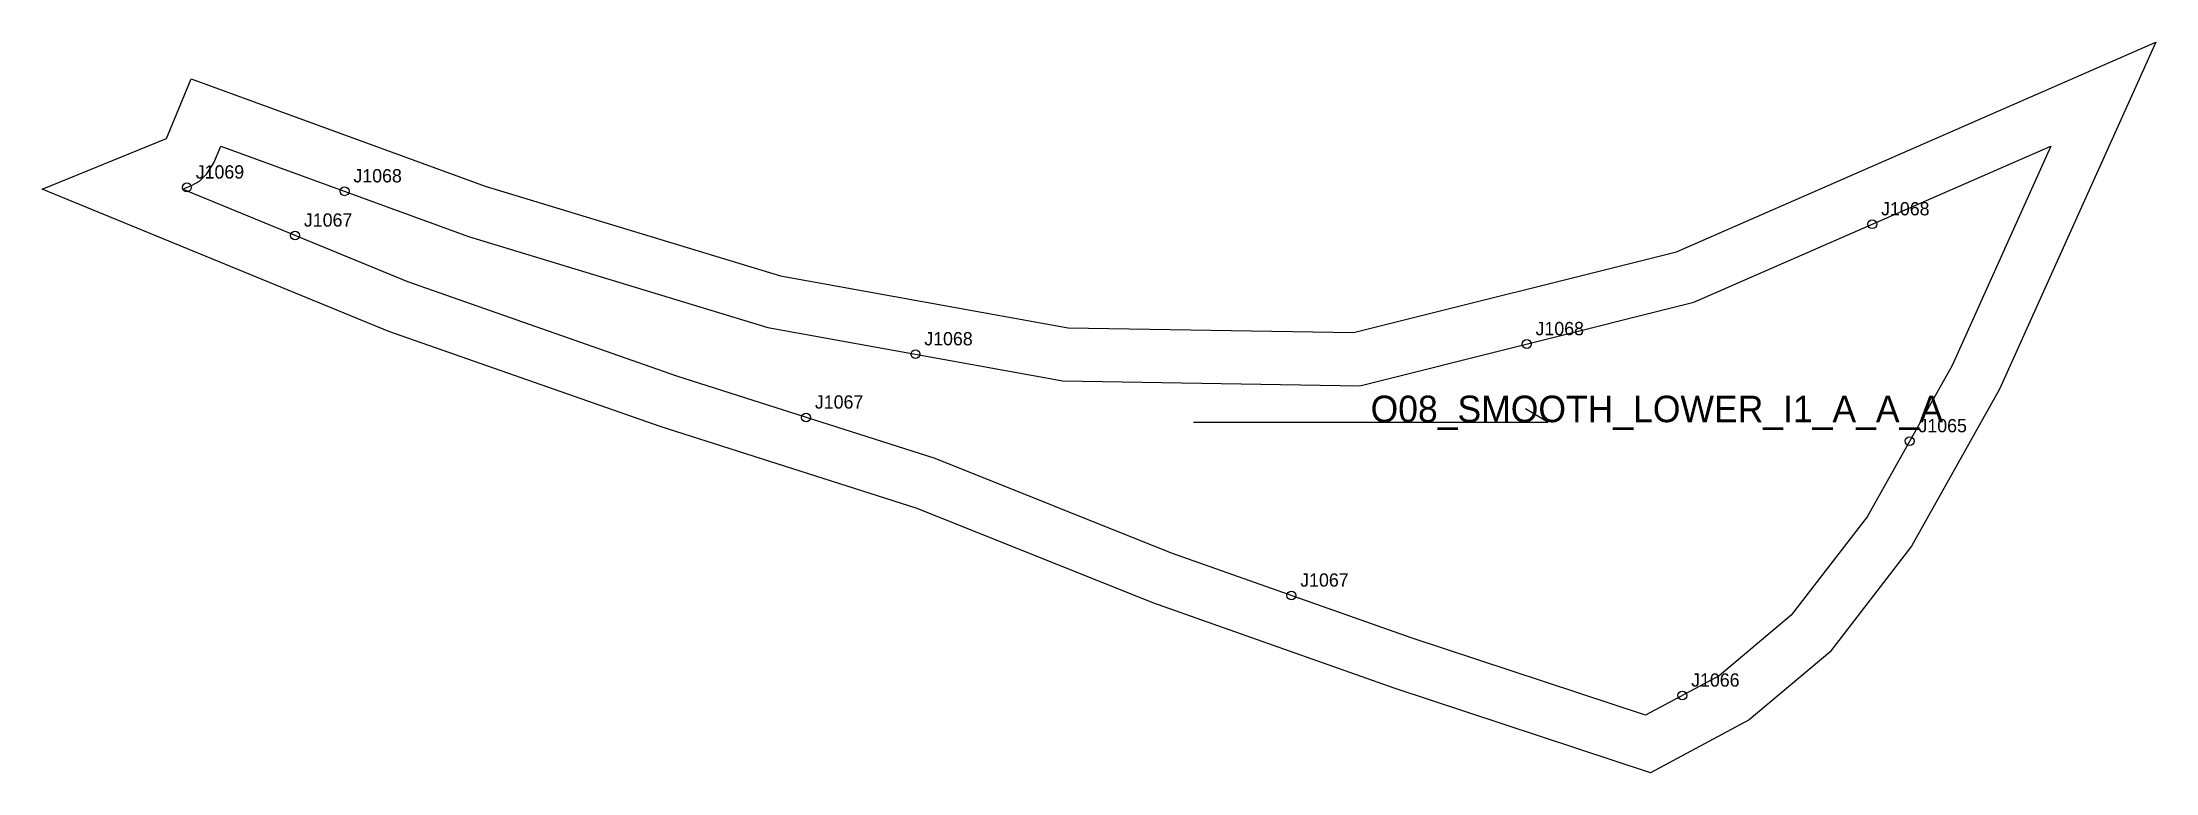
# Model space of a CAD drawing. Header units: millimetres. Extents: x -40 to 437, y -142 to 23.
import ezdxf

# ---------------------------------------------------------------- set-up
doc = ezdxf.new("R2010")
doc.units = ezdxf.units.MM
for name, color, linetype in [('CUT', 1, 'Continuous'), ('GRAIN', 3, 'Continuous'), ('LABEL', 7, 'Continuous'), ('NOTCH', 2, 'Continuous'), ('SEW', 5, 'Continuous')]:
    doc.layers.add(name, color=color, linetype=linetype)

msp = doc.modelspace()

# ---------------------------------------------------------------- linework, layer by layer
at = {"layer": 'CUT'}
msp.add_lwpolyline([(-12.27, 1.74), (-12.27, 1.75), (-6.67, 15.21), (59.78, -9.02), (126.45, -29.3), (191.47, -41.09), (255.95, -42.15), (328.92, -23.91), (437.18, 23.48), (401.91, -54.97), (382.01, -90.44), (363.53, -114.39), (345.3, -129.7), (323.04, -141.63), (265.09, -122.51), (210.59, -103.2), (157.34, -81.94), (99.28, -63.39), (37.98, -41.87), (-40.31, -9.72), (-12.27, 1.74)], close=True, dxfattribs=at)
at = {"layer": 'GRAIN'}
for p, q in [((299.8, -62.4), (294.8, -59.4)), ((219.8, -62.4), (299.8, -62.4))]:
    msp.add_line(p, q, dxfattribs=at)
at = {"layer": 'NOTCH'}
for centre in [(-7.64, -9.33), (27.99, -10.2), (373.14, -17.65), (16.8, -20.2), (156.96, -47.03), (295.07, -44.74), (132.25, -61.33), (381.58, -66.68), (241.9, -101.57), (330.22, -124.17)]:
    msp.add_circle(centre, 1, dxfattribs=at)
at = {"layer": 'SEW'}
msp.add_lwpolyline([(0, 0), (55.97, -20.41), (123.63, -40.98), (190.29, -53.08), (257.33, -54.17), (332.81, -35.3), (413.47, 0), (391.19, -49.56), (371.98, -83.8), (354.82, -106.03), (338.53, -119.71), (321.91, -128.62), (268.97, -111.16), (214.83, -91.97), (161.4, -70.64), (103.09, -52.02), (42.25, -30.65), (-8.66, -9.74), (-6.62, -8.91), (-4.81, -7.89), (-3.14, -6.29), (-1.56, -3.75)], close=True, dxfattribs=at)

# ---------------------------------------------------------------- texts
at = {"layer": 'LABEL'}
for s, height, p in [('J1069', 3, (-5.64, -7.33)), ('J1068', 3, (29.99, -8.2)), ('J1068', 3, (375.14, -15.65)), ('J1067', 3, (18.8, -18.2)), ('J1068', 3, (158.96, -45.03)), ('J1068', 3, (297.07, -42.74)), ('J1067', 3, (134.25, -59.33)), ('O08_SMOOTH_LOWER_I1_A_A_A', 6, (259.8, -62.4)), ('J1065', 3, (383.58, -64.68)), ('J1067', 3, (243.9, -99.57)), ('J1066', 3, (332.22, -122.17))]:
    msp.add_text(s, height=height, dxfattribs=at).set_placement(p)

doc.saveas('drawing.dxf')
